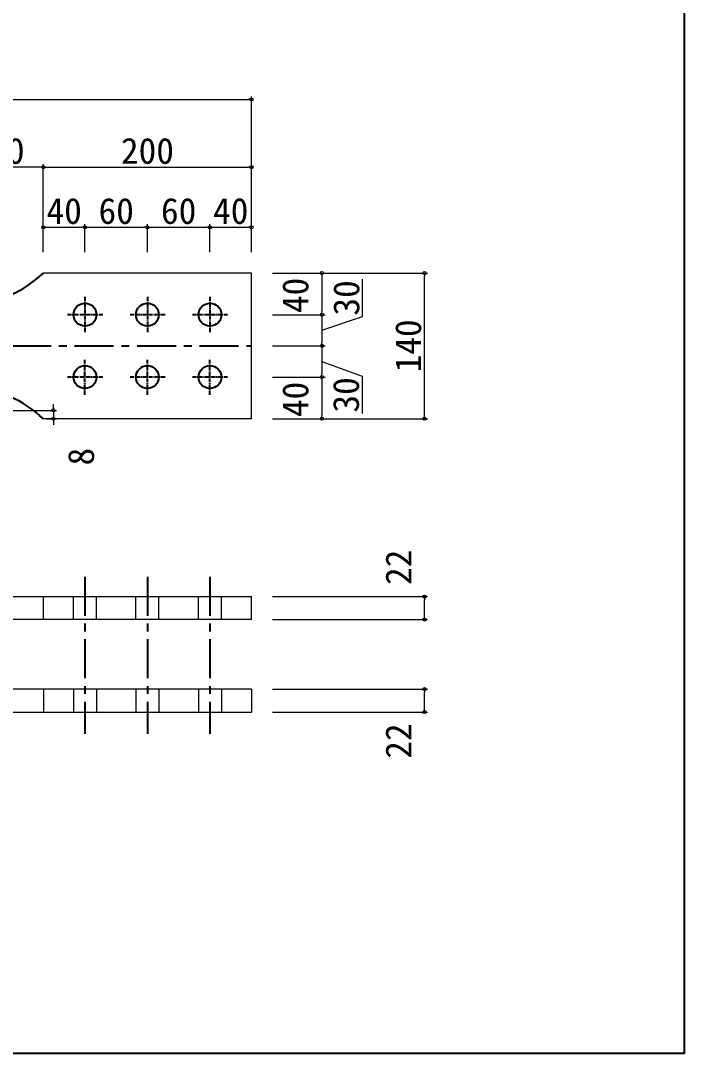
# Model space of a CAD drawing. Header units: millimetres. Extents: x 1755271 to 1764314, y -179109 to -173084.
# Drawn here: x 1757670 to 1758308, y -177922 to -176930 of the extents above; entities that cross this region are included whole.
import ezdxf

# ---------------------------------------------------------------- set-up
doc = ezdxf.new("R2010")
doc.units = ezdxf.units.MM
doc.header["$LTSCALE"] = 3
doc.linetypes.add('CENTER', pattern=[2, 1.25, -0.25, 0.25, -0.25])
doc.layers.get('DEFPOINTS').update_dxf_attribs({"color": 250})
doc.layers.add('01', color=7, linetype='Continuous')
doc.styles.get("Standard").update_dxf_attribs({"font": 'msgothic.ttc'})
doc.dimstyles.new('コピー ～ 一般寸法-小さめ', dxfattribs={"dimtxt": 25, "dimasz": 3, "dimexe": 3, "dimexo": 3, "dimgap": 3, "dimtad": 1, "dimtxsty": 'Standard', "dimblk": 'ORIGIN', "dimcen": 0, "dimclrd": 256, "dimclre": 256, "dimclrt": 256, "dimadec": 0, "dimazin": 0, "dimtfac": 1, "dimtmove": 1, "dimatfit": 2, "dimfxl": 1, "dimtolj": 2, "dimlwd": 5, "dimlwe": 5, "dimarcsym": 0})
doc.dimstyles.new('一般寸法-小さめ', dxfattribs={"dimtxt": 25, "dimasz": 3, "dimexe": 3, "dimexo": 3, "dimgap": 3, "dimtad": 1, "dimtxsty": 'Standard', "dimblk": 'ORIGIN', "dimcen": 0, "dimclrd": 256, "dimclre": 256, "dimclrt": 256, "dimadec": 0, "dimazin": 0, "dimtfac": 1, "dimtmove": 2, "dimatfit": 2, "dimfxl": 1, "dimtolj": 2, "dimlwd": 5, "dimlwe": 5, "dimarcsym": 0})

# ---------------------------------------------------------------- blocks, each defined once
blk = doc.blocks.new('_Origin')
at = {"color": 0, "linetype": 'ByBlock', "lineweight": -2}
blk.add_line((0, 0), (-1, 0), dxfattribs=at)
blk.add_circle((0, 0), 0.5, dxfattribs=at)
blk = doc.blocks.new('*D7')
at = {"layer": '01', "lineweight": 5}
for p, q in [((1757911.92, -177172.22), (1757962.58, -177172.22)), ((1757959.58, -177175.22), (1757959.58, -177209.22)), ((1757911.92, -177212.22), (1757962.58, -177212.22))]:
    blk.add_line(p, q, dxfattribs=at)
at = {"layer": 'DEFPOINTS', "color": 0}
for p in [(1757891.92, -177172.22), (1757891.92, -177212.22), (1757959.58, -177212.22)]:
    blk.add_point(p, dxfattribs=at)
at = {"layer": '01', "lineweight": 5, "xscale": 3, "yscale": 3, "zscale": 3}
for p, rotation in [((1757959.58, -177172.22), 90), ((1757959.58, -177212.22), 270)]:
    blk.add_blockref('_Origin', p, dxfattribs=dict(at, rotation=rotation))
at = {"layer": '01', "insert": (1757934.17, -177193.72), "char_height": 25, "attachment_point": 5, "rotation": 90}
blk.add_mtext('\\A2;40', dxfattribs=at)
blk = doc.blocks.new('*D45')
at = {"layer": '01', "lineweight": 5}
for p, q in [((1757911.92, -177572.18), (1758061.04, -177572.18)), ((1758058.04, -177591.18), (1758058.04, -177575.18)), ((1757911.92, -177594.18), (1758061.04, -177594.18))]:
    blk.add_line(p, q, dxfattribs=at)
at = {"layer": 'DEFPOINTS', "color": 0}
for p in [(1757891.92, -177572.18), (1758058.04, -177572.18), (1757891.92, -177594.18)]:
    blk.add_point(p, dxfattribs=at)
at = {"layer": '01', "lineweight": 5, "xscale": 3, "yscale": 3, "zscale": 3}
for p, rotation in [((1758058.04, -177572.18), 90), ((1758058.04, -177594.18), 270)]:
    blk.add_blockref('_Origin', p, dxfattribs=dict(at, rotation=rotation))
at = {"layer": '01', "insert": (1758033.04, -177622.06), "char_height": 25, "attachment_point": 5, "rotation": 90}
blk.add_mtext('\\A2;22', dxfattribs=at)
blk = doc.blocks.new('*D141')
at = {"layer": '01', "lineweight": 5}
for p, q in [((1757911.92, -177483.18), (1758061.04, -177483.18)), ((1758058.04, -177502.18), (1758058.04, -177486.18)), ((1757911.92, -177505.18), (1758061.04, -177505.18))]:
    blk.add_line(p, q, dxfattribs=at)
at = {"layer": 'DEFPOINTS', "color": 0}
for p in [(1757891.92, -177483.18), (1758058.04, -177483.18), (1757891.92, -177505.18)]:
    blk.add_point(p, dxfattribs=at)
at = {"layer": '01', "lineweight": 5, "xscale": 3, "yscale": 3, "zscale": 3}
for p, rotation in [((1758058.04, -177483.18), 90), ((1758058.04, -177505.18), 270)]:
    blk.add_blockref('_Origin', p, dxfattribs=dict(at, rotation=rotation))
at = {"layer": '01', "insert": (1758033.04, -177455.05), "char_height": 25, "attachment_point": 5, "rotation": 90}
blk.add_mtext('\\A2;22', dxfattribs=at)
blk = doc.blocks.new('*D46')
at = {"layer": '01', "lineweight": 5}
for p, q in [((1757911.92, -177172.22), (1758061.04, -177172.22)), ((1758058.04, -177309.22), (1758058.04, -177175.22)), ((1757911.92, -177312.22), (1758061.04, -177312.22))]:
    blk.add_line(p, q, dxfattribs=at)
at = {"layer": 'DEFPOINTS', "color": 0}
for p in [(1757891.92, -177172.22), (1758058.04, -177172.22), (1757891.92, -177312.22)]:
    blk.add_point(p, dxfattribs=at)
at = {"layer": '01', "lineweight": 5, "xscale": 3, "yscale": 3, "zscale": 3}
for p, rotation in [((1758058.04, -177172.22), 90), ((1758058.04, -177312.22), 270)]:
    blk.add_blockref('_Origin', p, dxfattribs=dict(at, rotation=rotation))
at = {"layer": '01', "insert": (1758042.54, -177242.22), "char_height": 25, "attachment_point": 5, "rotation": 90}
blk.add_mtext('\\A2;140', dxfattribs=at)
blk = doc.blocks.new('*D51')
at = {"layer": '01', "lineweight": 5}
for p, q in [((1757621.92, -177182.22), (1757621.92, -177067.43)), ((1757688.92, -177070.43), (1757624.92, -177070.43)), ((1757691.92, -177152.22), (1757691.92, -177067.43))]:
    blk.add_line(p, q, dxfattribs=at)
at = {"layer": 'DEFPOINTS', "color": 0}
for p in [(1757621.92, -177070.43), (1757691.92, -177172.22), (1757621.92, -177202.22)]:
    blk.add_point(p, dxfattribs=at)
at = {"layer": '01', "lineweight": 5, "xscale": 3, "yscale": 3, "zscale": 3, "rotation": 180}
blk.add_blockref('_Origin', (1757621.92, -177070.43), dxfattribs=at)
at = {"layer": '01', "lineweight": 5, "xscale": 3, "yscale": 3, "zscale": 3}
blk.add_blockref('_Origin', (1757691.92, -177070.43), dxfattribs=at)
at = {"layer": '01', "insert": (1757656.92, -177054.93), "char_height": 25, "attachment_point": 5}
blk.add_mtext('\\A2;70', dxfattribs=at)
blk = doc.blocks.new('*D143')
at = {"layer": '01', "lineweight": 5}
for p, q in [((1757691.92, -177152.22), (1757691.92, -177067.43)), ((1757694.92, -177070.43), (1757888.92, -177070.43)), ((1757891.92, -177152.22), (1757891.92, -177067.43))]:
    blk.add_line(p, q, dxfattribs=at)
at = {"layer": 'DEFPOINTS', "color": 0}
for p in [(1757891.92, -177070.43), (1757691.92, -177172.22), (1757891.92, -177172.22)]:
    blk.add_point(p, dxfattribs=at)
at = {"layer": '01', "lineweight": 5, "xscale": 3, "yscale": 3, "zscale": 3, "rotation": 180}
blk.add_blockref('_Origin', (1757691.92, -177070.43), dxfattribs=at)
at = {"layer": '01', "lineweight": 5, "xscale": 3, "yscale": 3, "zscale": 3}
blk.add_blockref('_Origin', (1757891.92, -177070.43), dxfattribs=at)
at = {"layer": '01', "insert": (1757791.92, -177054.93), "char_height": 25, "attachment_point": 5}
blk.add_mtext('\\A2;200', dxfattribs=at)
blk = doc.blocks.new('*D52')
at = {"layer": '01', "lineweight": 5}
for p, q in [((1757911.92, -177272.22), (1757962.58, -177272.22)), ((1757959.58, -177275.22), (1757959.58, -177309.22)), ((1757911.92, -177312.22), (1757962.58, -177312.22))]:
    blk.add_line(p, q, dxfattribs=at)
at = {"layer": 'DEFPOINTS', "color": 0}
for p in [(1757891.92, -177272.22), (1757891.92, -177312.22), (1757959.58, -177312.22)]:
    blk.add_point(p, dxfattribs=at)
at = {"layer": '01', "lineweight": 5, "xscale": 3, "yscale": 3, "zscale": 3}
for p, rotation in [((1757959.58, -177272.22), 90), ((1757959.58, -177312.22), 270)]:
    blk.add_blockref('_Origin', p, dxfattribs=dict(at, rotation=rotation))
at = {"layer": '01', "insert": (1757934.17, -177293.72), "char_height": 25, "attachment_point": 5, "rotation": 90}
blk.add_mtext('\\A2;40', dxfattribs=at)
blk = doc.blocks.new('*D146')
at = {"layer": '01', "lineweight": 5}
for p, q in [((1757701.55, -177301.22), (1757701.55, -177298.22)), ((1757624.92, -177304.22), (1757704.55, -177304.22)), ((1757701.55, -177304.22), (1757701.55, -177312.22)), ((1757694.92, -177312.22), (1757704.55, -177312.22)), ((1757701.55, -177315.22), (1757701.55, -177318.22))]:
    blk.add_line(p, q, dxfattribs=at)
at = {"layer": 'DEFPOINTS', "color": 0}
for p in [(1757621.92, -177304.22), (1757691.92, -177312.22), (1757701.55, -177312.22)]:
    blk.add_point(p, dxfattribs=at)
at = {"layer": '01', "lineweight": 5, "xscale": 3, "yscale": 3, "zscale": 3}
for p, rotation in [((1757701.55, -177304.22), 270), ((1757701.55, -177312.22), 90)]:
    blk.add_blockref('_Origin', p, dxfattribs=dict(at, rotation=rotation))
at = {"layer": '01', "insert": (1757728.29, -177348.65), "char_height": 25, "attachment_point": 5, "rotation": 90}
blk.add_mtext('\\A2;8', dxfattribs=at)
blk = doc.blocks.new('*D67')
at = {"layer": '01', "lineweight": 5}
for p, q in [((1757241.92, -177182.93), (1757241.92, -177002.43)), ((1757244.92, -177005.43), (1757888.92, -177005.43)), ((1757891.92, -177152.22), (1757891.92, -177002.43))]:
    blk.add_line(p, q, dxfattribs=at)
at = {"layer": 'DEFPOINTS', "color": 0}
for p in [(1757891.92, -177005.43), (1757891.92, -177172.22), (1757241.92, -177202.93)]:
    blk.add_point(p, dxfattribs=at)
at = {"layer": '01', "lineweight": 5, "xscale": 3, "yscale": 3, "zscale": 3, "rotation": 180}
blk.add_blockref('_Origin', (1757241.92, -177005.43), dxfattribs=at)
at = {"layer": '01', "lineweight": 5, "xscale": 3, "yscale": 3, "zscale": 3}
blk.add_blockref('_Origin', (1757891.92, -177005.43), dxfattribs=at)
at = {"layer": '01', "insert": (1757566.92, -176989.93), "char_height": 25, "attachment_point": 5}
blk.add_mtext('\\A2;650', dxfattribs=at)
blk = doc.blocks.new('*D82')
at = {"layer": '01', "lineweight": 5}
for p, q in [((1757691.92, -177152.22), (1757691.92, -177125.2)), ((1757694.92, -177128.2), (1757728.92, -177128.2)), ((1757731.92, -177152.22), (1757731.92, -177125.2))]:
    blk.add_line(p, q, dxfattribs=at)
at = {"layer": 'DEFPOINTS', "color": 0}
for p in [(1757731.92, -177128.2), (1757691.92, -177172.22), (1757731.92, -177172.22)]:
    blk.add_point(p, dxfattribs=at)
at = {"layer": '01', "lineweight": 5, "xscale": 3, "yscale": 3, "zscale": 3, "rotation": 180}
blk.add_blockref('_Origin', (1757691.92, -177128.2), dxfattribs=at)
at = {"layer": '01', "lineweight": 5, "xscale": 3, "yscale": 3, "zscale": 3}
blk.add_blockref('_Origin', (1757731.92, -177128.2), dxfattribs=at)
at = {"layer": '01', "insert": (1757711.92, -177112.7), "char_height": 25, "attachment_point": 5}
blk.add_mtext('\\A2;40', dxfattribs=at)
blk = doc.blocks.new('*D83')
at = {"layer": '01', "lineweight": 5}
for p, q in [((1757791.92, -177152.22), (1757791.92, -177125.2)), ((1757794.92, -177128.2), (1757848.92, -177128.2)), ((1757851.92, -177152.22), (1757851.92, -177125.2))]:
    blk.add_line(p, q, dxfattribs=at)
at = {"layer": 'DEFPOINTS', "color": 0}
for p in [(1757851.92, -177128.2), (1757791.92, -177172.22), (1757851.92, -177172.22)]:
    blk.add_point(p, dxfattribs=at)
at = {"layer": '01', "lineweight": 5, "xscale": 3, "yscale": 3, "zscale": 3, "rotation": 180}
blk.add_blockref('_Origin', (1757791.92, -177128.2), dxfattribs=at)
at = {"layer": '01', "lineweight": 5, "xscale": 3, "yscale": 3, "zscale": 3}
blk.add_blockref('_Origin', (1757851.92, -177128.2), dxfattribs=at)
at = {"layer": '01', "insert": (1757821.92, -177112.7), "char_height": 25, "attachment_point": 5}
blk.add_mtext('\\A2;60', dxfattribs=at)
blk = doc.blocks.new('*D84')
at = {"layer": '01', "lineweight": 5}
for p, q in [((1757731.92, -177152.22), (1757731.92, -177125.2)), ((1757734.92, -177128.2), (1757788.92, -177128.2)), ((1757791.92, -177152.22), (1757791.92, -177125.2))]:
    blk.add_line(p, q, dxfattribs=at)
at = {"layer": 'DEFPOINTS', "color": 0}
for p in [(1757791.92, -177128.2), (1757731.92, -177172.22), (1757791.92, -177172.22)]:
    blk.add_point(p, dxfattribs=at)
at = {"layer": '01', "lineweight": 5, "xscale": 3, "yscale": 3, "zscale": 3, "rotation": 180}
blk.add_blockref('_Origin', (1757731.92, -177128.2), dxfattribs=at)
at = {"layer": '01', "lineweight": 5, "xscale": 3, "yscale": 3, "zscale": 3}
blk.add_blockref('_Origin', (1757791.92, -177128.2), dxfattribs=at)
at = {"layer": '01', "insert": (1757761.92, -177112.7), "char_height": 25, "attachment_point": 5}
blk.add_mtext('\\A2;60', dxfattribs=at)
blk = doc.blocks.new('*D85')
at = {"layer": '01', "lineweight": 5}
for p, q in [((1757851.92, -177152.22), (1757851.92, -177125.2)), ((1757854.92, -177128.2), (1757888.92, -177128.2)), ((1757891.92, -177152.22), (1757891.92, -177125.2))]:
    blk.add_line(p, q, dxfattribs=at)
at = {"layer": 'DEFPOINTS', "color": 0}
for p in [(1757891.92, -177128.2), (1757851.92, -177172.22), (1757891.92, -177172.22)]:
    blk.add_point(p, dxfattribs=at)
at = {"layer": '01', "lineweight": 5, "xscale": 3, "yscale": 3, "zscale": 3, "rotation": 180}
blk.add_blockref('_Origin', (1757851.92, -177128.2), dxfattribs=at)
at = {"layer": '01', "lineweight": 5, "xscale": 3, "yscale": 3, "zscale": 3}
blk.add_blockref('_Origin', (1757891.92, -177128.2), dxfattribs=at)
at = {"layer": '01', "insert": (1757871.92, -177112.7), "char_height": 25, "attachment_point": 5}
blk.add_mtext('\\A2;40', dxfattribs=at)
blk = doc.blocks.new('*D117')
at = {"layer": '01', "lineweight": 5}
for p, q in [((1757998.65, -177214.02), (1757998.65, -177178.2)), ((1757911.92, -177212.22), (1757962.58, -177212.22)), ((1757959.58, -177227.22), (1757998.65, -177214.02)), ((1757959.58, -177215.22), (1757959.58, -177239.22)), ((1757911.92, -177242.22), (1757962.58, -177242.22))]:
    blk.add_line(p, q, dxfattribs=at)
at = {"layer": 'DEFPOINTS', "color": 0}
for p in [(1757891.92, -177212.22), (1757891.92, -177242.22), (1757959.58, -177242.22)]:
    blk.add_point(p, dxfattribs=at)
at = {"layer": '01', "lineweight": 5, "xscale": 3, "yscale": 3, "zscale": 3}
for p, rotation in [((1757959.58, -177212.22), 90), ((1757959.58, -177242.22), 270)]:
    blk.add_blockref('_Origin', p, dxfattribs=dict(at, rotation=rotation))
at = {"layer": '01', "insert": (1757983.15, -177196.11), "char_height": 25, "attachment_point": 5, "rotation": 90}
blk.add_mtext('\\A2;30', dxfattribs=at)
blk = doc.blocks.new('*D118')
at = {"layer": '01', "lineweight": 5}
for p, q in [((1757911.92, -177242.22), (1757962.58, -177242.22)), ((1757959.58, -177245.22), (1757959.58, -177269.22)), ((1757959.58, -177257.22), (1757998.32, -177271.43)), ((1757911.92, -177272.22), (1757962.58, -177272.22)), ((1757998.32, -177271.43), (1757998.32, -177307.25))]:
    blk.add_line(p, q, dxfattribs=at)
at = {"layer": 'DEFPOINTS', "color": 0}
for p in [(1757891.92, -177242.22), (1757891.92, -177272.22), (1757959.58, -177272.22)]:
    blk.add_point(p, dxfattribs=at)
at = {"layer": '01', "lineweight": 5, "xscale": 3, "yscale": 3, "zscale": 3}
for p, rotation in [((1757959.58, -177242.22), 90), ((1757959.58, -177272.22), 270)]:
    blk.add_blockref('_Origin', p, dxfattribs=dict(at, rotation=rotation))
at = {"layer": '01', "insert": (1757982.82, -177289.34), "char_height": 25, "attachment_point": 5, "rotation": 90}
blk.add_mtext('\\A2;30', dxfattribs=at)

msp = doc.modelspace()

# ---------------------------------------------------------------- linework, layer by layer
at = {"layer": '01', "color": 7, "lineweight": 18}
for p, q in [((1757891.924, -177172.225), (1757691.924, -177172.225)), ((1757891.924, -177312.225), (1757891.924, -177172.225)), ((1757891.924, -177312.225), (1757691.924, -177312.225)), ((1757241.924, -177483.181), (1757891.924, -177483.181)), ((1757691.924, -177505.181), (1757691.924, -177483.181)), ((1757720.924, -177505.181), (1757720.924, -177483.181)), ((1757742.924, -177505.181), (1757742.924, -177483.181)), ((1757780.924, -177505.181), (1757780.924, -177483.181)), ((1757802.924, -177505.181), (1757802.924, -177483.181)), ((1757840.924, -177505.181), (1757840.924, -177483.181)), ((1757862.924, -177505.181), (1757862.924, -177483.181)), ((1757891.924, -177505.181), (1757891.924, -177483.181)), ((1757891.924, -177505.181), (1757241.924, -177505.181)), ((1757891.924, -177572.181), (1757241.924, -177572.181)), ((1757691.924, -177572.181), (1757691.924, -177594.181)), ((1757720.924, -177572.181), (1757720.924, -177594.181)), ((1757742.924, -177572.181), (1757742.924, -177594.181)), ((1757780.924, -177572.181), (1757780.924, -177594.181)), ((1757802.924, -177572.181), (1757802.924, -177594.181)), ((1757840.924, -177572.181), (1757840.924, -177594.181)), ((1757862.924, -177572.181), (1757862.924, -177594.181)), ((1757891.924, -177572.181), (1757891.924, -177594.181)), ((1757241.924, -177594.181), (1757891.924, -177594.181))]:
    msp.add_line(p, q, dxfattribs=at)
at = {"layer": '01', "color": 7, "linetype": 'CENTER'}
for p, q in [((1757731.924, -177195.225), (1757731.924, -177229.225)), ((1757791.924, -177195.225), (1757791.924, -177229.225)), ((1757851.924, -177195.225), (1757851.924, -177229.225)), ((1757748.924, -177212.225), (1757714.924, -177212.225)), ((1757808.924, -177212.225), (1757774.924, -177212.225)), ((1757868.924, -177212.225), (1757834.924, -177212.225)), ((1757731.924, -177289.225), (1757731.924, -177255.225)), ((1757791.924, -177289.225), (1757791.924, -177255.225)), ((1757851.924, -177289.225), (1757851.924, -177255.225)), ((1757748.924, -177272.225), (1757714.924, -177272.225)), ((1757808.924, -177272.225), (1757774.924, -177272.225)), ((1757868.924, -177272.225), (1757834.924, -177272.225))]:
    msp.add_line(p, q, dxfattribs=at)
at = {"layer": '01', "color": 7, "linetype": 'CENTER', "ltscale": 10}
for p, q in [((1757241.924, -177242.225), (1757891.924, -177242.225)), ((1757731.924, -177464.181), (1757731.924, -177615.181)), ((1757791.924, -177464.181), (1757791.924, -177615.181)), ((1757851.924, -177464.181), (1757851.924, -177615.181))]:
    msp.add_line(p, q, dxfattribs=at)
at = {"layer": '01', "color": 7}
msp.add_line((1758307.648, -177922.181), (1756157.648, -177922.181), dxfattribs=at)
msp.add_lwpolyline([(1758307.648, -177922.181), (1758307.648, -173922.181)], dxfattribs=at)
for centre in [(1757731.924, -177212.225), (1757791.924, -177212.225), (1757851.924, -177212.225), (1757731.924, -177272.225), (1757791.924, -177272.225), (1757851.924, -177272.225)]:
    msp.add_circle(centre, 11, dxfattribs=at)
at = {"layer": '01', "color": 7, "ltscale": 2}
for centre, start, end in [((1757616.134, -177092.501), 274.060941, 313.550946), ((1757616.134, -177391.948), 46.449054, 85.939059)]:
    msp.add_arc(centre, 110, start, end, dxfattribs=at)

# ---------------------------------------------------------------- dimensions: what is measured, and where the dimension line sits
at = {"layer": '01', "color": 7}
for base, p1, p2, picture, middle in [((1757891.924, -177005.43), (1757241.924, -177202.933), (1757891.924, -177172.225), '*D67', (1757566.924, -176989.93)), ((1757621.924, -177070.43), (1757691.924, -177172.225), (1757621.924, -177202.225), '*D51', (1757656.924, -177054.93)), ((1757891.924, -177070.43), (1757691.924, -177172.225), (1757891.924, -177172.225), '*D143', (1757791.924, -177054.93)), ((1757731.924, -177128.202), (1757691.924, -177172.225), (1757731.924, -177172.225), '*D82', (1757711.924, -177112.702)), ((1757791.924, -177128.202), (1757731.924, -177172.225), (1757791.924, -177172.225), '*D84', (1757761.924, -177112.702)), ((1757851.924, -177128.202), (1757791.924, -177172.225), (1757851.924, -177172.225), '*D83', (1757821.924, -177112.702)), ((1757891.924, -177128.202), (1757851.924, -177172.225), (1757891.924, -177172.225), '*D85', (1757871.924, -177112.702))]:
    dim = msp.add_linear_dim(base=base, p1=p1, p2=p2, dimstyle='一般寸法-小さめ', override={"dimexo": 20}, dxfattribs=at)
    dim.commit()
    dim.dimension.update_dxf_attribs({"geometry": picture, "text_midpoint": middle})
for base, p1, p2, angle, dimstyle, picture, middle in [((1757959.577, -177212.225), (1757891.924, -177172.225), (1757891.924, -177212.225), 90, '一般寸法-小さめ', '*D7', (1757934.171, -177193.725)), ((1757959.577, -177242.225), (1757891.924, -177212.225), (1757891.924, -177242.225), 90, 'コピー ～ 一般寸法-小さめ', '*D117', (1757998.649, -177211.02)), ((1757959.577, -177272.225), (1757891.924, -177242.225), (1757891.924, -177272.225), 90, 'コピー ～ 一般寸法-小さめ', '*D118', (1757998.317, -177274.427)), ((1757959.577, -177312.225), (1757891.924, -177272.225), (1757891.924, -177312.225), 90, '一般寸法-小さめ', '*D52', (1757934.171, -177293.725)), ((1758058.044, -177483.181), (1757891.924, -177505.181), (1757891.924, -177483.181), 270, '一般寸法-小さめ', '*D141', (1758033.044, -177455.051)), ((1758058.044, -177572.181), (1757891.924, -177594.181), (1757891.924, -177572.181), 270, '一般寸法-小さめ', '*D45', (1758033.044, -177622.059))]:
    dim = msp.add_linear_dim(base=base, p1=p1, p2=p2, angle=angle, dimstyle=dimstyle, override={"dimexo": 20}, dxfattribs=at)
    dim.commit()
    dim.dimension.update_dxf_attribs({"geometry": picture, "text_midpoint": middle, "dimtype": 160})
dim = msp.add_linear_dim(base=(1758058.044, -177172.225), p1=(1757891.924, -177312.225), p2=(1757891.924, -177172.225), angle=270, dimstyle='一般寸法-小さめ', override={"dimexo": 20}, dxfattribs=at)
dim.commit()
dim.dimension.update_dxf_attribs({"geometry": '*D46', "text_midpoint": (1758042.544, -177242.225)})
dim = msp.add_linear_dim(base=(1757701.55, -177312.225), p1=(1757621.924, -177304.225), p2=(1757691.924, -177312.225), angle=90, dimstyle='一般寸法-小さめ', dxfattribs=at)
dim.commit()
dim.dimension.update_dxf_attribs({"geometry": '*D146', "text_midpoint": (1757728.291, -177348.654), "dimtype": 160})

doc.saveas('drawing.dxf')
